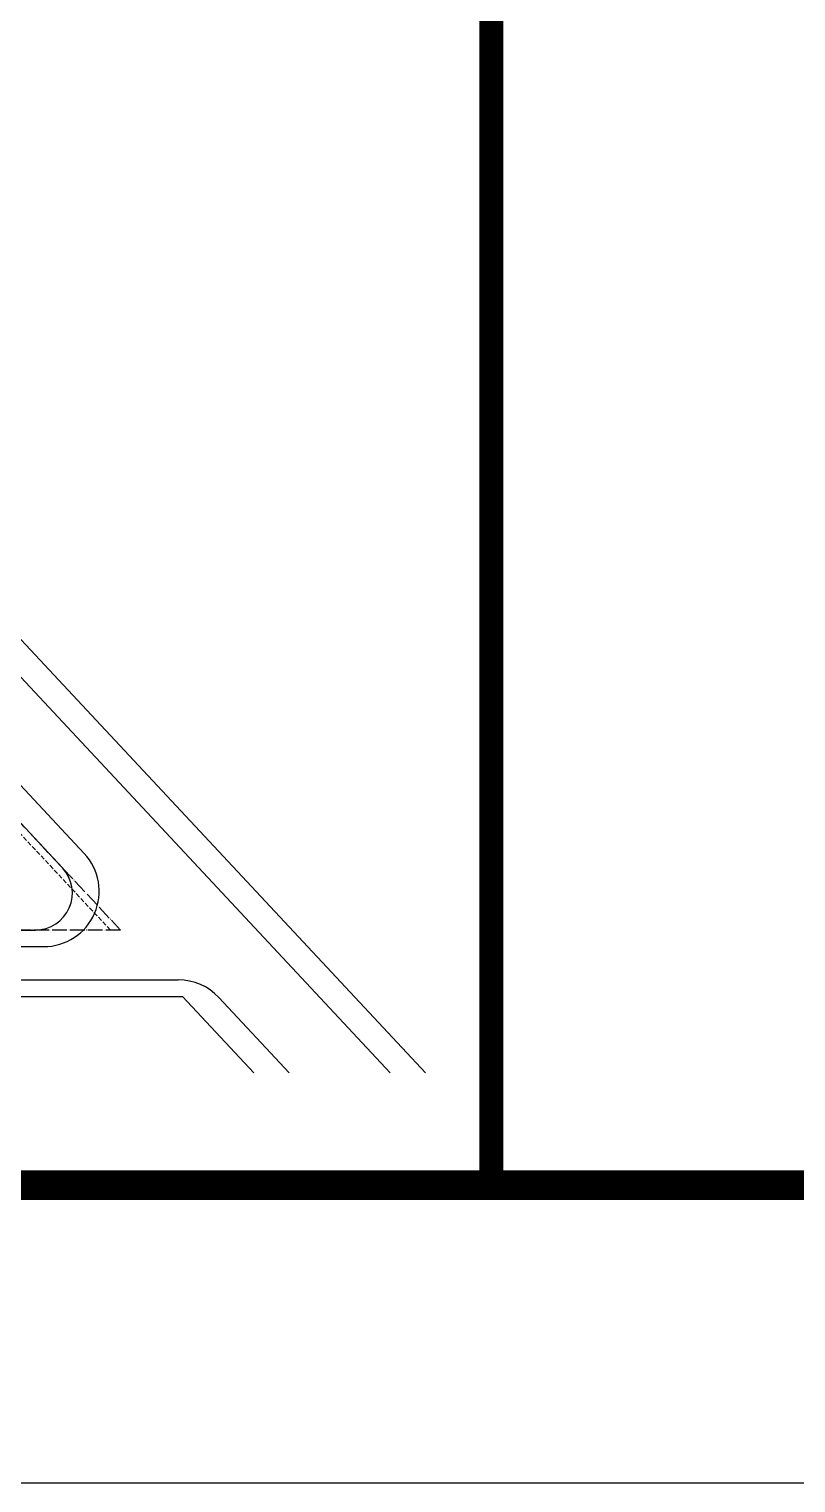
# Model space of a CAD drawing. Extents: x -34815 to 81416, y -425322 to 67478.
# Drawn here: x 6183 to 8759, y -56322 to -51439 of the extents above; entities that cross this region are included whole.
import ezdxf

# ---------------------------------------------------------------- set-up
doc = ezdxf.new("R2010")
doc.units = 0
doc.header["$LTSCALE"] = 1000
doc.header["$MEASUREMENT"] = 0
doc.linetypes.add('DASH', pattern=[0.35, 0.25, -0.1])
doc.linetypes.add('DOTE', pattern=[2.42, 2, -0.2, 0.02, -0.2])
doc.layers.add('PUB_TITLE', color=7, linetype='Continuous')
doc.layers.add('坯担层', color=7, linetype='Continuous')

# ---------------------------------------------------------------- blocks, each defined once
blk = doc.blocks.new('A1100图框')
at = {"layer": 'PUB_TITLE'}
blk.add_lwpolyline([(-2684, 8078), (81416, 8078), (81416, 67478), (-2684, 67478)], close=True, dxfattribs=at)
at = {"layer": 'PUB_TITLE', "const_width": 100}
blk.add_lwpolyline([(-184, 9078), (80416, 9078), (80416, 66478), (-184, 66478)], close=True, dxfattribs=at)
blk = doc.blocks.new('jhjuuoiuo')
at = {"color": 9, "linetype": 'Continuous'}
for p, q in [((353099, 611012), (715639, 222973)), ((362679, 611012), (725218, 222973)), ((626797, 278513), (369120, 554327)), ((377979, 555087), (632721, 282427)), ((558860, 261687), (619490, 261687)), ((564860, 257187), (621760, 257187)), ((582909, 248187), (658197, 248187)), ((582409, 243687), (659336, 243687)), ((659336, 243687), (678688, 222973)), ((669158, 243427), (688268, 222973))]:
    blk.add_line(p, q, dxfattribs=at)
at = {"color": 1, "linetype": 'DASH', "ltscale": 5}
blk.add_line((639782, 261687), (367645, 552940), dxfattribs=at)
at = {"color": 1, "linetype": 'DOTE', "ltscale": 2}
for p, q in [((369120, 554327), (642529, 261687)), ((642529, 261687), (179160, 261687))]:
    blk.add_line(p, q, dxfattribs=at)
at = {"color": 9, "linetype": 'Continuous'}
for centre, radius, start, end in [((621760, 272187), 15000, 270, 43.05417), ((619490, 271687), 10000, 270, 43.05417), ((658197, 233187), 15000, 43.05418, 90.00001)]:
    blk.add_arc(centre, radius, start, end, dxfattribs=at)
blk = doc.blocks.new('区位图')
at = {"const_width": 100}
blk.add_lwpolyline([(170512.7, -169274.9), (170512.7, -162331.9), (160612.7, -162331.9)], dxfattribs=at)
at = {"xscale": 0.01549518806859851, "yscale": 0.01549518806859851, "zscale": 0.01549518806859851}
blk.add_blockref('jhjuuoiuo', (158999.1, -172258.5), dxfattribs=at)

msp = doc.modelspace()

# ---------------------------------------------------------------- block references
msp.add_blockref('A1100图框', (0, -64400))
at = {"layer": '坯担层', "xscale": 0.7999999999883585, "yscale": 0.7999999999883585, "zscale": 0.7999999999883585}
msp.add_blockref('区位图', (-128674.1, 80097.9), dxfattribs=at)

doc.saveas('drawing.dxf')
